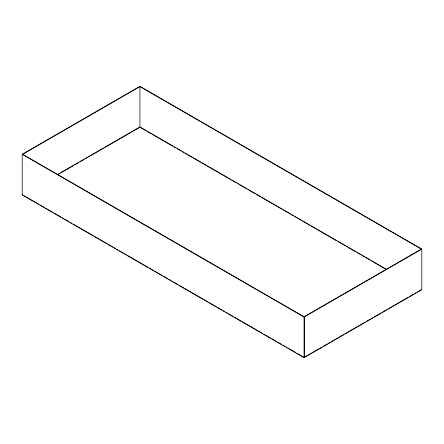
<?xml version="1.0" encoding="UTF-8"?>
<svg xmlns="http://www.w3.org/2000/svg" width="444" height="444" viewBox="0 0 444 444"><rect width="100%" height="100%" fill="white"/><g stroke="black" fill="none" stroke-linecap="round" stroke-linejoin="round"><path stroke-width="0.67" d="M22.2 154.307L139.921 86.336L421.8 249.078L421.8 289.693L304.079 357.664L22.2 194.922L22.2 154.307L304.079 317.044L421.8 249.078M22.672 154.307L139.921 86.608L421.328 249.078L304.079 316.772M22.2 194.922L22.672 194.65M57.365 174.62L139.921 126.956L386.53 269.33M57.964 174.542L60.356 173.16M61.555 172.472L73.521 165.562M74.714 164.874L78.904 162.454M80.098 161.766L84.288 159.346M85.481 158.658L87.279 157.62M88.473 156.932L89.671 156.238M90.87 155.55L103.43 148.296M104.629 147.602L130.353 132.75M131.546 132.062L139.921 127.228L145.921 130.691M304.079 357.392L322.022 347.03M323.221 346.337L327.411 343.922M328.604 343.229L329.803 342.54M330.996 341.847L338.178 337.706M339.371 337.013L343.562 334.598M344.755 333.905L365.096 322.161M366.294 321.473L370.479 319.053M371.678 318.365L372.877 317.671M374.07 316.983L381.252 312.837M382.445 312.149L386.635 309.729M387.828 309.035L408.169 297.297M409.368 296.603L413.553 294.183M414.752 293.495L415.945 292.807M417.144 292.113L421.328 289.693M147.125 131.385L151.321 133.811M152.525 134.499L172.921 146.281M174.126 146.97L175.924 148.013M177.123 148.707L181.324 151.127M182.523 151.82L183.722 152.514M184.926 153.208L186.724 154.246M187.923 154.939L192.124 157.365M193.323 158.058L200.527 162.215M201.726 162.909L205.927 165.334M207.126 166.023L227.528 177.805M228.727 178.494L230.525 179.537M231.724 180.231L235.925 182.651M237.124 183.344L238.328 184.038M239.527 184.732L246.725 188.889M247.924 189.582L255.128 193.739M256.327 194.433L260.528 196.859M261.727 197.547L282.129 209.329M283.328 210.018L290.526 214.174M291.725 214.868L292.929 215.562M294.128 216.256L301.326 220.413M302.525 221.106L309.729 225.263M310.928 225.957L315.129 228.383M316.328 229.071L336.73 240.853M337.928 241.542L345.127 245.699M346.331 246.392L347.53 247.086M348.729 247.78L355.927 251.937M357.131 252.63L361.327 255.056M362.532 255.75L364.33 256.787M365.529 257.481L369.73 259.907M370.929 260.595L385.93 269.258M22.433 154.168L304.312 316.911L304.312 357.525L296.875 353.235M23.271 195.271L38.872 204.273M40.071 204.967L44.272 207.392M45.471 208.086L52.67 212.243M53.868 212.937L61.072 217.094M62.271 217.788L63.47 218.476M64.669 219.169L68.87 221.595M70.069 222.289L71.873 223.326M73.071 224.02L93.473 235.797M94.672 236.491L98.873 238.916M100.072 239.61L107.27 243.767M108.469 244.461L112.671 246.886M113.869 247.58L115.673 248.618M116.872 249.312L118.071 250M119.27 250.694L123.471 253.119M124.67 253.813L126.473 254.85M127.672 255.544L148.074 267.321M149.273 268.015L153.474 270.44M154.673 271.134L161.871 275.291M163.076 275.985L167.271 278.41M168.476 279.104L170.274 280.142M171.473 280.836L172.672 281.524M173.876 282.218L178.072 284.643M179.276 285.337L202.675 298.845M203.874 299.539L208.075 301.964M209.274 302.658L216.472 306.815M217.677 307.509L221.872 309.934M223.077 310.628L224.875 311.666M226.074 312.36L227.273 313.048M228.477 313.742L232.673 316.167M233.877 316.861L241.075 321.018M242.274 321.711L262.676 333.488M263.875 334.182L271.079 338.339M272.277 339.033L276.479 341.458M277.678 342.152L281.879 344.572M283.078 345.266L284.876 346.309M286.075 346.997L287.279 347.691M288.478 348.385L295.676 352.542M304.079 317.044L304.079 357.664M139.921 86.608L139.921 127.228"/></g></svg>
